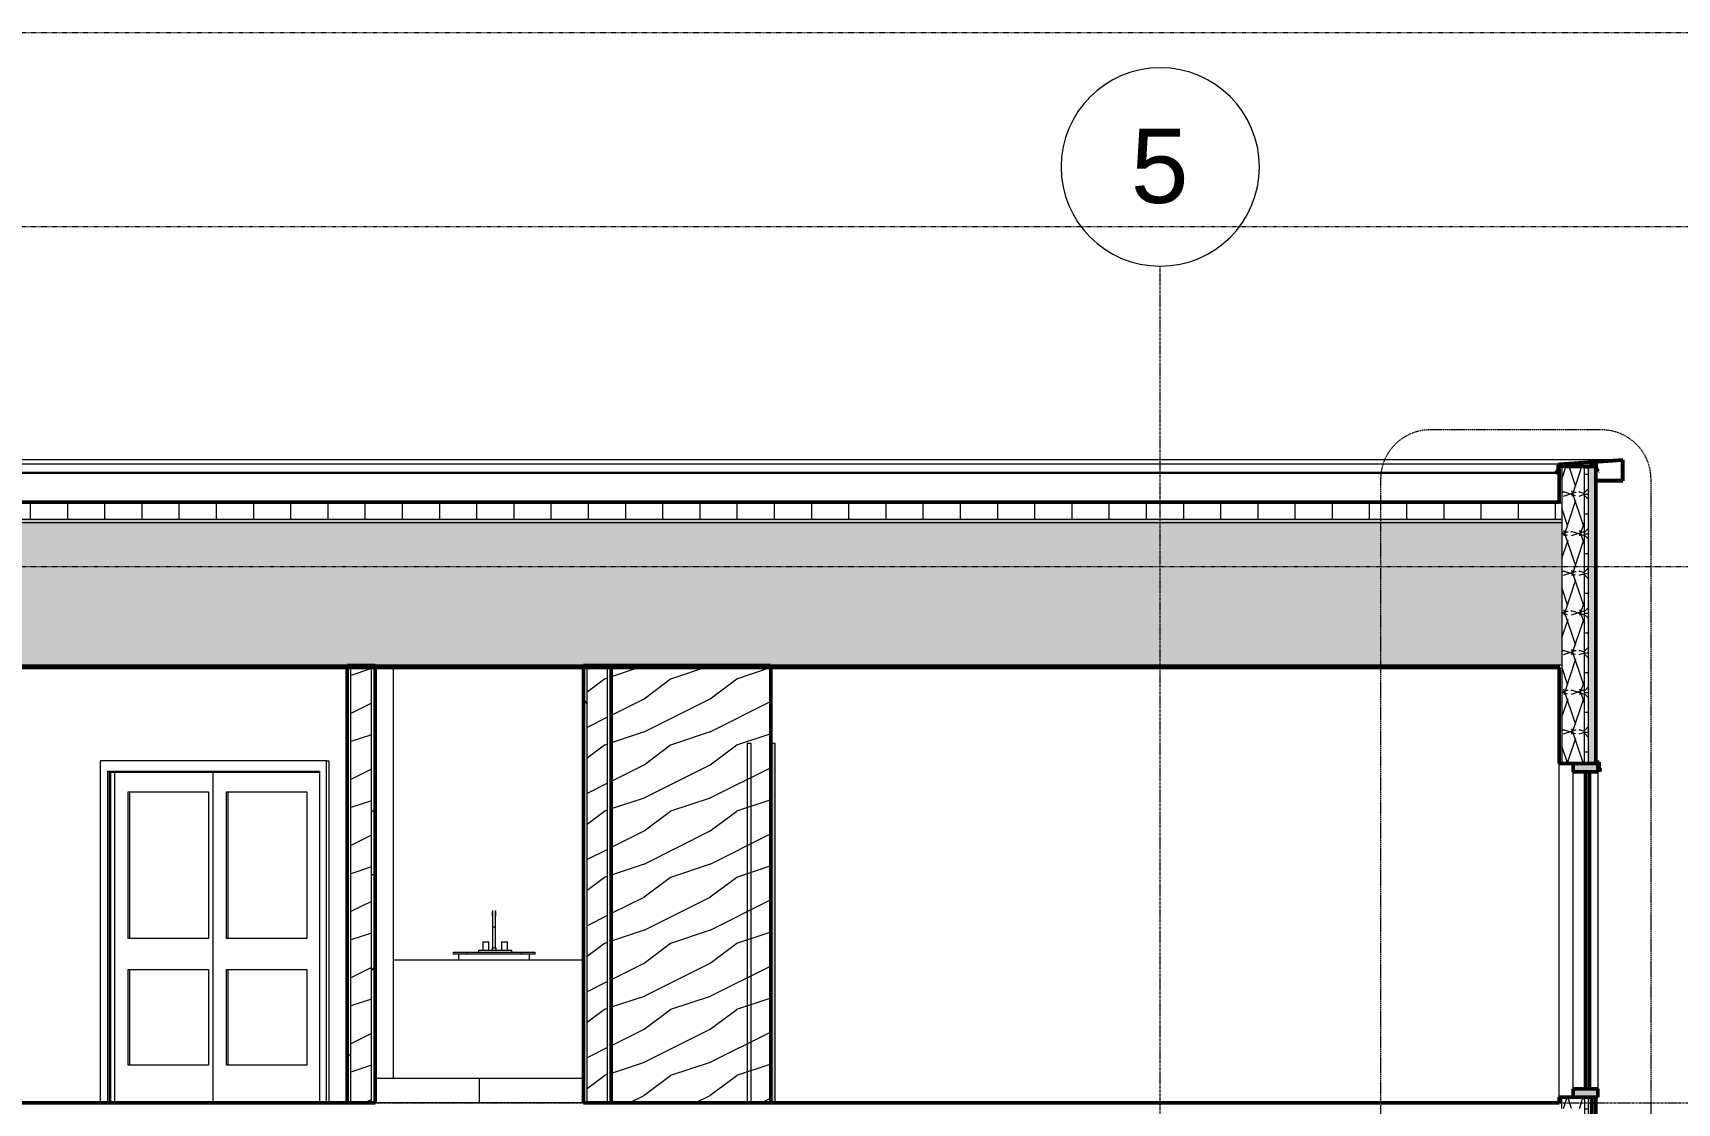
# Model space of a CAD drawing. Header units: inches. Extents: x -4168 to 1833, y -300 to 637.
# Drawn here: x -2446.1 to -2048.3, y 267.9 to 527 of the extents above; entities that cross this region are included whole.
import ezdxf

# ---------------------------------------------------------------- set-up
doc = ezdxf.new("R2010")
doc.units = ezdxf.units.IN
doc.header["$MEASUREMENT"] = 0
for name, pattern in [('Aligning Line 1_8_', [0.25, 0.125, -0.125]), ('Dash Dot 3_16_', [0.3125, 0.1875, -0.0625, 0, -0.0625]), ('Grid Line 1_2_', [0.875, 0.5, -0.125, 0.125, -0.125])]:
    doc.linetypes.add(name, pattern=pattern)
for name, color, linetype, lineweight in [('0-1', 7, 'Continuous', 5), ('0-2', 7, 'Continuous', 13), ('A-ANNO-SYMB-1', 150, 'Dash Dot 3_16_', 9), ('A-DOOR-4', 250, 'Continuous', 9), ('A-DOOR-FRAM-1', 250, 'Continuous', 9), ('A-DOOR-FRAM-2', 55, 'Continuous', 9), ('A-DOOR-FRAM-3', 50, 'Continuous', 20), ('A-FLOR-7', 192, 'Continuous', 50), ('A-FLOR-LEVL-1', 51, 'Grid Line 1_2_', 9), ('A-FLOR-MCUT', 51, 'Continuous', 13), ('A-GLAZ-1', 135, 'Continuous', 13), ('A-GLAZ-2', 27, 'Continuous', 13), ('A-GLAZ-3', 90, 'Continuous', 13), ('A-GLAZ-4', 151, 'Continuous', 50), ('A-GLAZ-5', 7, 'Continuous', 13), ('A-ROOF', 132, 'Continuous', 13), ('A-ROOF-1', 252, 'Continuous', 13), ('A-ROOF-2', 31, 'Continuous', 5), ('A-ROOF-4', 132, 'Continuous', 50), ('A-ROOF-PATT-1', 132, 'Continuous', 9), ('A-WALL', 113, 'Continuous', 13), ('A-WALL-1', 10, 'Continuous', 50), ('A-WALL-10', 113, 'Continuous', 50), ('A-WALL-2', 7, 'Continuous', 13), ('A-WALL-3', 135, 'Continuous', 13), ('A-WALL-5', 254, 'Continuous', 5), ('A-WALL-6', 8, 'Continuous', 5), ('A-WALL-9', 27, 'Continuous', 13), ('A-WALL-PATT-1', 250, 'Continuous', 9), ('A-WALL-PATT-2', 253, 'Continuous', 9), ('A-WALL-PATT-5', 111, 'Continuous', 9), ('G-ANNO-SYMB', 111, 'Aligning Line 1_8_', 9), ('P-SANR-FIXT-1', 55, 'Continuous', 9), ('Q-CASE-1', 55, 'Continuous', 9), ('S-GRID-1', 1, 'Grid Line 1_2_', 9), ('S-GRID-IDEN', 1, 'Continuous', 9)]:
    doc.layers.add(name, color=color, linetype=linetype, lineweight=lineweight)
doc.styles.add('Arial_1', font='arial.ttf', dxfattribs={"height": 18})
pattern_1 = [(0, (-3769.654, 146.633), (30.72, 7.68), [1.267, -21.773, 1.267, -21.773, -122.88]), (0, (-3769.654, 146.633), (30.72, 7.68), [-46.08, 1.267, -44.813, 1.267, -21.773, -53.76]), (0, (-3769.654, 146.633), (30.72, 7.68), [-115.2, 1.267, -14.093, 1.267, -37.133]), (120, (-3758.134, 150.473), (-22.011075, 22.7643), [1.267, -21.773, 1.267, -21.773, -122.88]), (120, (-3758.134, 150.473), (-22.011075, 22.7643), [-46.08, 1.267, -44.813, 1.267, -21.773, -53.76]), (120, (-3758.134, 150.473), (-22.011075, 22.7643), [-115.2, 1.267, -14.093, 1.267, -37.133]), (240, (-3754.294, 165.833), (-8.708925, -30.4443), [1.267, -21.773, 1.267, -21.773, -122.88]), (240, (-3754.294, 165.833), (-8.708925, -30.4443), [-46.08, 1.267, -44.813, 1.267, -21.773, -53.76]), (240, (-3754.294, 165.833), (-8.708925, -30.4443), [-115.2, 1.267, -14.093, 1.267, -37.133])]
pattern_2 = [(216.87, (-3763.257, 162.627), (47.980943, 31.987086), [7.997, -71.971]), (206.565, (-3753.661, 157.829), (-15.993714, -15.994133), [17.881, -17.881]), (198.435, (-3753.661, 149.832), (-31.98674, -15.99388), [10.115, -40.461])]
pattern_3 = [(0, (-3769.654, 146.633), (0, 4.798), []), (315, (-3769.654, 146.633), (4.7984266, 0), [6.786, -6.786]), (45, (-3769.654, 146.633), (4.7984266, 0), [6.786, -6.786])]
pattern_4 = [(161.57, (-3769.174, 147.113), (-3.8399538, -1.54e-05), [0, -27.322, 3.034, 0]), (18.43, (-3770.134, 147.113), (-3.8399538, 1.54e-05), [0, -27.322, 3.034, 0]), (108.43, (-3769.174, 147.113), (1.919622, -9.6005246), [9.106, -21.25]), (71.57, (-3770.134, 147.113), (1.919622, 9.6005246), [9.106, -21.25])]

# ---------------------------------------------------------------- blocks, each defined once
blk = doc.blocks.new('Single-Flush - 36_ x 84_-V20-BUILDING SECTION - NORTH_SOUTH THRU PARKING RAMP - LOOKING WEST')
at = {"layer": 'A-DOOR-FRAM-2'}
blk.add_hatch(color=256, dxfattribs=at).paths.add_polyline_path([(-2267.5, 268), (-2266.5, 268), (-2266.5, 355), (-2267.5, 355), (-2267.5, 306.14)], flags=0)
at = {"layer": 'A-DOOR-FRAM-3'}
for p, q in [((-2273.25, 355), (-2273.25, 268)), ((-2272.25, 355), (-2273.25, 355)), ((-2272.25, 268), (-2272.25, 355)), ((-2266.5, 355), (-2267.5, 355)), ((-2267.5, 355), (-2267.5, 268)), ((-2266.5, 268), (-2266.5, 355)), ((-2273.25, 268), (-2272.25, 268)), ((-2267.5, 268), (-2266.5, 268))]:
    blk.add_line(p, q, dxfattribs=at)
blk = doc.blocks.new('FOLDING_SLIDING CLOSET - 72_ x 80_-V21-BUILDING SECTION - NORTH_SOUTH THRU PARKING RAMP - LOOKING WEST')
at = {"layer": 'A-DOOR-4'}
for p, q in [((-2429.8, 350.75), (-2429.8, 268)), ((-2375, 350.75), (-2429.8, 350.75)), ((-2375, 350.75), (-2374.47, 350.75)), ((-2375, 268), (-2375, 350.75)), ((-2374.47, 350.75), (-2374.47, 268)), ((-2428.03, 348.25), (-2428.03, 268)), ((-2428.03, 348.25), (-2376.76, 348.25)), ((-2427.5, 268), (-2427.5, 348.25)), ((-2426.35, 348), (-2426.35, 268)), ((-2376.76, 348), (-2402.57, 348)), ((-2402.57, 348), (-2402.57, 268)), ((-2376.76, 348.25), (-2376.76, 268)), ((-2422.99, 307.75), (-2422.99, 343.31)), ((-2422.99, 343.31), (-2403.55, 343.31)), ((-2422.67, 343.31), (-2422.67, 307.75)), ((-2403.55, 343.31), (-2403.55, 307.75)), ((-2399.21, 307.75), (-2399.21, 343.31)), ((-2399.21, 343.31), (-2379.77, 343.31)), ((-2398.89, 343.31), (-2398.89, 307.75)), ((-2379.77, 343.31), (-2379.77, 307.75)), ((-2403.55, 307.75), (-2422.99, 307.75)), ((-2379.77, 307.75), (-2399.21, 307.75)), ((-2422.99, 277.12), (-2422.99, 300.25)), ((-2422.99, 300.25), (-2403.55, 300.25)), ((-2422.67, 300.25), (-2422.67, 277.12)), ((-2403.55, 300.25), (-2403.55, 277.12)), ((-2399.21, 277.12), (-2399.21, 300.25)), ((-2399.21, 300.25), (-2379.77, 300.25)), ((-2398.89, 300.25), (-2398.89, 277.12)), ((-2379.77, 300.25), (-2379.77, 277.12)), ((-2403.55, 277.12), (-2422.99, 277.12)), ((-2379.77, 277.12), (-2399.21, 277.12))]:
    blk.add_line(p, q, dxfattribs=at)
at = {"layer": 'A-DOOR-FRAM-1'}
for q in [(-2427.32, 268), (-2376.76, 348)]:
    blk.add_line((-2427.32, 348), q, dxfattribs=at)
blk = doc.blocks.new('M_Sink Vanity-Square - 500 x 440mm-V9-BUILDING SECTION - NORTH_SOUTH THRU PARKING RAMP - LOOKING WEST')
at = {"layer": 'P-SANR-FIXT-1'}
for p, q in [((-2611.95, 182.39), (-2611.94, 182.4)), ((-2611.95, 181.19), (-2611.95, 173.5)), ((-2611.95, 179.87), (-2611.95, 178.5)), ((-2611.2, 182.41), (-2611.2, 182.39)), ((-2611.2, 173.5), (-2611.2, 181.19)), ((-2611.2, 178.5), (-2611.2, 179.87)), ((-2611.57, 178.5), (-2611.94, 178.5)), ((-2611.2, 178.5), (-2611.57, 178.5)), ((-2621.45, 172.5), (-2621.45, 172)), ((-2621.41, 172.5), (-2618.09, 172.5)), ((-2621.41, 172.5), (-2621.41, 172)), ((-2618.09, 172), (-2621.41, 172)), ((-2620.16, 172), (-2620.16, 170.5)), ((-2618.09, 172.5), (-2605.05, 172.5)), ((-2618.09, 172.5), (-2618.09, 172)), ((-2605.05, 172), (-2618.09, 172)), ((-2615.32, 172.99), (-2615.32, 172.5)), ((-2615.3, 172.99), (-2614.57, 172.99)), ((-2614.57, 172.99), (-2613.57, 172.99)), ((-2614.32, 175), (-2614.32, 172.99)), ((-2614.32, 175), (-2612.82, 175)), ((-2613.57, 172.99), (-2609.07, 172.99)), ((-2612.82, 172.99), (-2612.82, 175)), ((-2612.07, 173.5), (-2612.07, 172.99)), ((-2612.07, 173.5), (-2611.07, 173.5)), ((-2611.07, 172.99), (-2611.07, 173.5)), ((-2609.82, 175), (-2609.82, 172.99)), ((-2609.82, 175), (-2608.32, 175)), ((-2609.07, 172.99), (-2608.07, 172.99)), ((-2608.32, 172.99), (-2608.32, 175)), ((-2608.07, 172.99), (-2607.34, 172.99)), ((-2607.32, 172.5), (-2607.32, 172.99)), ((-2605.05, 172.5), (-2601.73, 172.5)), ((-2605.05, 172), (-2605.05, 172.5)), ((-2601.73, 172), (-2605.05, 172)), ((-2602.98, 170.5), (-2602.98, 172)), ((-2601.73, 172.5), (-2601.73, 172)), ((-2601.69, 172), (-2601.69, 172.5))]:
    blk.add_line(p, q, dxfattribs=at)
at = {"layer": 'P-SANR-FIXT-1', "flags": 128}
for points in [[(-2611.95, 182.37), (-2611.95, 182.37), (-2611.95, 182.37), (-2611.95, 182.36), (-2611.95, 182.34), (-2611.95, 182.33), (-2611.95, 182.3), (-2611.95, 182.28), (-2611.95, 182.25), (-2611.95, 182.21), (-2611.95, 182.18), (-2611.95, 182.14), (-2611.95, 182.09), (-2611.95, 182.04), (-2611.95, 181.99), (-2611.95, 181.94), (-2611.95, 181.88), (-2611.95, 181.82), (-2611.95, 181.75), (-2611.95, 181.69), (-2611.95, 181.62), (-2611.95, 181.54), (-2611.95, 181.47), (-2611.95, 181.39), (-2611.95, 181.31), (-2611.95, 181.23), (-2611.95, 181.14), (-2611.95, 181.05), (-2611.95, 180.96), (-2611.95, 180.87), (-2611.95, 180.78), (-2611.95, 180.69), (-2611.95, 180.59), (-2611.95, 180.5), (-2611.95, 180.4), (-2611.95, 180.3), (-2611.95, 180.2), (-2611.95, 180.1), (-2611.95, 180), (-2611.95, 179.9), (-2611.95, 179.87)], [(-2611.95, 181.19), (-2611.95, 181.23), (-2611.95, 181.28), (-2611.95, 181.33), (-2611.95, 181.38), (-2611.95, 181.42), (-2611.95, 181.47), (-2611.95, 181.52), (-2611.95, 181.56), (-2611.95, 181.61), (-2611.95, 181.65), (-2611.95, 181.69), (-2611.95, 181.74), (-2611.95, 181.78), (-2611.95, 181.82), (-2611.95, 181.86), (-2611.95, 181.9), (-2611.95, 181.93), (-2611.95, 181.97), (-2611.95, 182.01), (-2611.95, 182.04), (-2611.95, 182.07), (-2611.95, 182.1), (-2611.95, 182.13), (-2611.95, 182.16)], [(-2611.94, 182.43), (-2611.94, 182.45), (-2611.93, 182.46), (-2611.93, 182.48), (-2611.93, 182.49), (-2611.92, 182.51), (-2611.92, 182.52), (-2611.91, 182.53), (-2611.9, 182.55), (-2611.9, 182.56), (-2611.89, 182.57)], [(-2611.26, 182.58), (-2611.25, 182.56), (-2611.24, 182.55), (-2611.23, 182.54), (-2611.23, 182.52), (-2611.22, 182.51), (-2611.22, 182.5), (-2611.21, 182.48), (-2611.21, 182.47), (-2611.2, 182.45), (-2611.2, 182.44), (-2611.2, 182.42)], [(-2611.2, 179.87), (-2611.2, 179.97), (-2611.2, 180.07), (-2611.2, 180.17), (-2611.2, 180.27), (-2611.2, 180.37), (-2611.2, 180.47), (-2611.2, 180.57), (-2611.2, 180.66), (-2611.2, 180.76), (-2611.2, 180.85), (-2611.2, 180.94), (-2611.2, 181.03), (-2611.2, 181.12), (-2611.2, 181.2), (-2611.2, 181.29), (-2611.2, 181.37), (-2611.2, 181.45), (-2611.2, 181.52), (-2611.2, 181.6), (-2611.2, 181.67), (-2611.2, 181.74), (-2611.2, 181.8), (-2611.2, 181.86), (-2611.2, 181.92), (-2611.2, 181.98), (-2611.2, 182.03), (-2611.2, 182.08), (-2611.2, 182.13), (-2611.2, 182.17), (-2611.2, 182.21), (-2611.2, 182.24), (-2611.2, 182.27), (-2611.2, 182.3), (-2611.2, 182.32), (-2611.2, 182.34), (-2611.2, 182.35), (-2611.2, 182.36), (-2611.2, 182.37), (-2611.2, 182.37), (-2611.2, 182.37)], [(-2611.2, 182.14), (-2611.2, 182.11), (-2611.2, 182.08), (-2611.2, 182.05), (-2611.2, 182.01), (-2611.2, 181.98), (-2611.2, 181.94), (-2611.2, 181.91), (-2611.2, 181.87), (-2611.2, 181.83), (-2611.2, 181.79), (-2611.2, 181.75), (-2611.2, 181.7), (-2611.2, 181.66), (-2611.2, 181.62), (-2611.2, 181.57), (-2611.2, 181.53), (-2611.2, 181.48), (-2611.2, 181.44), (-2611.2, 181.39), (-2611.2, 181.34), (-2611.2, 181.3), (-2611.2, 181.25), (-2611.2, 181.2), (-2611.2, 181.19)]]:
    blk.add_lwpolyline(points, dxfattribs=at)
blk = doc.blocks.new('OD_CW_Base Cabinet - OD_CW_Base Cabinet-V22-BUILDING SECTION - NORTH_SOUTH THRU PARKING RAMP - LOOKING WEST')
at = {"layer": 'Q-CASE-1'}
blk.add_line((-2312.84, 302.5), (-2358.84, 302.5), dxfattribs=at)
blk = doc.blocks.new('Shower Base-Corner - 38_ x 38_-V23-BUILDING SECTION - NORTH_SOUTH THRU PARKING RAMP - LOOKING WEST')
at = {"layer": 'P-SANR-FIXT-1'}
for p, q in [((-2363.3, 274), (-2338.07, 274)), ((-2338.07, 274), (-2312.84, 274)), ((-2338.07, 274), (-2338.07, 268)), ((-2338.07, 268), (-2363.3, 268)), ((-2312.84, 268), (-2338.07, 268))]:
    blk.add_line(p, q, dxfattribs=at)
blk = doc.blocks.new('CTR - 1st Phase - Unit Layouts_rvt-1-BUILDING SECTION - NORTH_SOUTH THRU PARKING RAMP - LOOKING WEST')
at = {"layer": 'A-WALL-PATT-1'}
h = blk.add_hatch(dxfattribs=at)
h.set_pattern_fill('FP_1', color=256, style=0, pattern_type=2)
h.set_pattern_definition(pattern_1)
h.paths.add_polyline_path([(-2369.13, 268), (-2369.13, 373.37), (-2370.02, 373.37), (-2370.02, 268)], flags=0)
h = blk.add_hatch(dxfattribs=at)
h.set_pattern_fill('FP_1', color=256, style=0, pattern_type=2)
h.set_pattern_definition(pattern_1)
h.paths.add_polyline_path([(-2363.3, 268), (-2363.3, 373.37), (-2364.18, 373.37), (-2364.18, 268)], flags=0)
h = blk.add_hatch(dxfattribs=at)
h.set_pattern_fill('FP_1', color=256, style=0, pattern_type=2)
h.set_pattern_definition(pattern_1)
h.paths.add_polyline_path([(-2311.96, 268), (-2311.96, 373.37), (-2312.84, 373.37), (-2312.84, 268)], flags=0)
h = blk.add_hatch(dxfattribs=at)
h.set_pattern_fill('FP_1', color=256, style=0, pattern_type=2)
h.set_pattern_definition(pattern_1)
h.paths.add_polyline_path([(-2306.13, 268), (-2306.13, 373.37), (-2307.01, 373.37), (-2307.01, 268), (-2306.25, 268)], flags=0)
at = {"layer": 'A-WALL-PATT-2'}
h = blk.add_hatch(dxfattribs=at)
h.set_pattern_fill('FP_4', color=256, style=0, pattern_type=2)
h.set_pattern_definition(pattern_2)
h.paths.add_polyline_path([(-2366.81, 268), (-2364.18, 268), (-2364.18, 373.37), (-2369.13, 373.37), (-2369.13, 268)], flags=0)
h = blk.add_hatch(dxfattribs=at)
h.set_pattern_fill('FP_4', color=256, style=0, pattern_type=2)
h.set_pattern_definition(pattern_2)
h.paths.add_polyline_path([(-2307.01, 268), (-2307.01, 373.37), (-2311.96, 373.37), (-2311.96, 268)], flags=0)
h = blk.add_hatch(dxfattribs=at)
h.set_pattern_fill('FP_4', color=256, style=0, pattern_type=2)
h.set_pattern_definition(pattern_2)
h.paths.add_polyline_path([(-2267.5, 268), (-2267.5, 373.87), (-2306.13, 373.87), (-2306.13, 268)], flags=0)
at = {"layer": 'A-WALL-1'}
for p, q in [((-2370.02, 373.87), (-2370.02, 268)), ((-2363.3, 373.87), (-2370.02, 373.87)), ((-2363.3, 268), (-2363.3, 373.87)), ((-2306.13, 373.87), (-2312.84, 373.87)), ((-2312.84, 373.87), (-2312.84, 268)), ((-2306.13, 268), (-2306.13, 373.87)), ((-2267.5, 373.87), (-2306.13, 373.87)), ((-2306.13, 373.87), (-2306.13, 268)), ((-2267.5, 268), (-2267.5, 373.87)), ((-2370.02, 268), (-2363.3, 268)), ((-2312.84, 268), (-2306.13, 268)), ((-2306.13, 268), (-2267.5, 268))]:
    blk.add_line(p, q, dxfattribs=at)
at = {"layer": 'A-WALL-2'}
for p, q in [((-2369.13, 268), (-2369.13, 373.87)), ((-2364.18, 268), (-2364.18, 373.87)), ((-2311.96, 268), (-2311.96, 373.87)), ((-2307.01, 268), (-2307.01, 373.87))]:
    blk.add_line(p, q, dxfattribs=at)
at = {"layer": 'A-WALL-3'}
blk.add_line((-2358.84, 274), (-2358.84, 373.37), dxfattribs=at)
at = {"layer": '0-2'}
for name, p in [('Single-Flush - 36_ x 84_-V20-BUILDING SECTION - NORTH_SOUTH THRU PARKING RAMP - LOOKING WEST', (0, 0)), ('FOLDING_SLIDING CLOSET - 72_ x 80_-V21-BUILDING SECTION - NORTH_SOUTH THRU PARKING RAMP - LOOKING WEST', (0, 0)), ('M_Sink Vanity-Square - 500 x 440mm-V9-BUILDING SECTION - NORTH_SOUTH THRU PARKING RAMP - LOOKING WEST', (277.09, 132)), ('OD_CW_Base Cabinet - OD_CW_Base Cabinet-V22-BUILDING SECTION - NORTH_SOUTH THRU PARKING RAMP - LOOKING WEST', (0, 0)), ('Shower Base-Corner - 38_ x 38_-V23-BUILDING SECTION - NORTH_SOUTH THRU PARKING RAMP - LOOKING WEST', (0, 0))]:
    blk.add_blockref(name, p, dxfattribs=at)
blk = doc.blocks.new('Basic Wall _ EXT - FIBER CEMENT - SMALL - ___-2145929-BUILDING SECTION - NORTH_SOUTH THRU PARKING RAMP - LOOKING WEST')
at = {"layer": 'A-WALL-3'}
for p, q in [((-2061.36, 423.66), (-3867.29, 423.66)), ((-2076.8, 422.6), (-3851.85, 422.6)), ((-2076.8, 422.27), (-2076.95, 422.27)), ((-2076.72, 422.24), (-2076.94, 422.24)), ((-2076.94, 422.23), (-2076.32, 422.23)), ((-2076.32, 422.16), (-2076.94, 422.16)), ((-2076.62, 422.08), (-2076.94, 422.08)), ((-2076.73, 422.47), (-2076.9, 422.47)), ((-2075.25, 422.37), (-2076.68, 422.37)), ((-2070.35, 422.04), (-2075.45, 422.04)), ((-2069.37, 422), (-2069.31, 422.04)), ((-2068.09, 423.11), (-2068.24, 423.11)), ((-3851.44, 420.42), (-2077.21, 420.42)), ((-2077.53, 420.57), (-3851.11, 420.57)), ((-2077.23, 420.59), (-2077.42, 420.59)), ((-2077.3, 420.63), (-2077.41, 420.63)), ((-2076.86, 420.64), (-2077.2, 420.64)), ((-2067.46, 420.79), (-2067.92, 420.79))]:
    blk.add_line(p, q, dxfattribs=at)
at = {"layer": 'A-WALL-3', "flags": 128}
for points in [[(-2076.8, 422.6), (-2076.86, 422.59), (-2076.91, 422.56), (-2076.96, 422.52), (-2076.99, 422.47), (-2077.01, 422.41), (-2077.02, 422.35)], [(-2076.62, 422.08), (-2076.69, 422.07), (-2076.75, 422.05), (-2076.8, 422.01), (-2076.84, 421.95), (-2076.87, 421.89), (-2076.87, 421.83)], [(-2069.36, 422.1), (-2069.41, 422.07), (-2069.46, 422.05), (-2069.52, 422.04)], [(-2067.84, 422.86), (-2067.85, 422.92), (-2067.87, 422.98), (-2067.91, 423.03), (-2067.96, 423.07), (-2068.02, 423.1), (-2068.08, 423.11), (-2068.14, 423.11), (-2068.2, 423.09), (-2068.25, 423.05)], [(-2077.34, 420.45), (-2077.29, 420.43), (-2077.22, 420.42)], [(-2077.21, 420.49), (-2077.22, 420.49), (-2077.26, 420.5)], [(-2077.21, 420.42), (-2077.16, 420.42), (-2077.1, 420.44)], [(-2077.02, 421.44), (-2077.03, 421.39), (-2077.04, 421.35), (-2077.06, 421.3)], [(-2076.99, 421.26), (-2076.97, 421.32), (-2076.95, 421.38), (-2076.94, 421.44)], [(-2076.87, 421.39), (-2076.88, 421.35), (-2076.89, 421.3), (-2076.91, 421.26)], [(-2076.84, 421.22), (-2076.82, 421.28), (-2076.8, 421.33)], [(-2067.92, 421.63), (-2067.91, 421.57), (-2067.9, 421.51), (-2067.87, 421.45)], [(-2067.8, 421.5), (-2067.82, 421.54), (-2067.84, 421.58), (-2067.84, 421.63)]]:
    blk.add_lwpolyline(points, dxfattribs=at)
blk = doc.blocks.new('Basic Wall _ EXT - FIBER CEMENT - LARGE - ___-2162456-BUILDING SECTION - NORTH_SOUTH THRU PARKING RAMP - LOOKING WEST')
at = {"layer": 'A-WALL-9'}
h = blk.add_hatch(color=256, dxfattribs=at)
h.paths.add_polyline_path([(-2067.03, 348.54), (-2067, 348.56), (-2067.05, 348.56)], flags=0)
h.paths.add_polyline_path([(-2066.89, 348.66), (-2066.89, 348.71), (-2067.14, 349.02), (-2067.14, 350.46), (-2067.89, 350.53), (-2067.89, 350.5), (-2067.17, 350.44), (-2067.17, 349.01)], flags=0)
at = {"layer": 'A-WALL-10'}
for p, q in [((-2067.92, 353), (-2067.92, 350.5)), ((-2067.89, 353), (-2067.92, 353)), ((-2067.92, 350.5), (-2067.17, 350.44)), ((-2067.89, 350.53), (-2067.89, 353)), ((-2067.14, 350.46), (-2067.89, 350.53)), ((-2067.17, 350.44), (-2067.17, 349.01)), ((-2067.14, 349.02), (-2067.14, 350.46)), ((-2067.29, 348.9), (-2067.31, 348.88)), ((-2067.31, 348.88), (-2067.03, 348.54)), ((-2067, 348.56), (-2067.29, 348.9)), ((-2067.17, 349.01), (-2066.89, 348.66)), ((-2066.86, 348.68), (-2067.14, 349.02)), ((-2066.89, 348.57), (-2066.92, 348.55)), ((-2066.9, 348.53), (-2066.87, 348.55))]:
    blk.add_line(p, q, dxfattribs=at)
for centre, radius, start, end in [((-2066.96, 348.6), 0.0937, 220, 310), ((-2066.96, 348.6), 0.0625, 220, 310), ((-2066.93, 348.62), 0.0625, 310, 40), ((-2066.93, 348.62), 0.0937, 310, 40)]:
    blk.add_arc(centre, radius, start, end, dxfattribs=at)
blk = doc.blocks.new('Basic Wall _ EXT - FIBER CEMENT - SMALL - ___-2145930-BUILDING SECTION - NORTH_SOUTH THRU PARKING RAMP - LOOKING WEST')
at = {"layer": 'A-WALL-9'}
h = blk.add_hatch(color=256, dxfattribs=at)
h.paths.add_polyline_path([(-2067.89, 418.54), (-2061.36, 418.54), (-2061.36, 423.66), (-2076.88, 422.56), (-2076.98, 422.47), (-2077.02, 422.23), (-2077.02, 421.44), (-2076.94, 421.44), (-2076.9, 422.47), (-2076.73, 422.53), (-2061.44, 423.58), (-2061.44, 418.62), (-2067.92, 418.61), (-2067.92, 418.54)], flags=0)
h.paths.add_polyline_path([(-2077.22, 420.42), (-2076.95, 420.51), (-2076.84, 420.6), (-2076.87, 420.64), (-2077.21, 420.43)], flags=0)
h.paths.add_polyline_path([(-2077.22, 420.42), (-2077.38, 420.57), (-2077.4, 420.63), (-2077.03, 421.28), (-2077.06, 421.3), (-2077.53, 420.57), (-2077.26, 420.43)], flags=0)
h.paths.add_polyline_path([(-2077.23, 420.59), (-2076.88, 421.24), (-2076.91, 421.26), (-2077.29, 420.63), (-2077.24, 420.6)], flags=0)
h.paths.add_polyline_path([(-2067.46, 420.79), (-2067.39, 420.84), (-2067.8, 421.5), (-2067.87, 421.45)], flags=0)
h.paths.add_polyline_path([(-2076.85, 421.39), (-2076.8, 421.39), (-2076.79, 422), (-2075.45, 422.04), (-2075.45, 422.08), (-2076.72, 422.04), (-2076.82, 421.95), (-2076.87, 421.83), (-2076.86, 421.39)], flags=0)
h.paths.add_polyline_path([(-2067.84, 421.63), (-2067.87, 422.9), (-2068.02, 423.08), (-2068.31, 423.01), (-2069.36, 422.1), (-2069.31, 422.04), (-2068.2, 422.99), (-2068, 422.98), (-2067.92, 422.86), (-2067.91, 421.63)], flags=0)
h.paths.add_polyline_path([(-2069.41, 422), (-2069.31, 422.04), (-2069.43, 422.04)], flags=0)
h.paths.add_polyline_path([(-2075.17, 422.16), (-2075.17, 422.44), (-2076.73, 422.47), (-2076.8, 422.27), (-2076.71, 422.27), (-2076.67, 422.39), (-2075.25, 422.37), (-2075.25, 422.23), (-2076.32, 422.23), (-2076.32, 422.16), (-2075.25, 422.16)], flags=0)
at = {"layer": 'A-WALL-10'}
for p, q in [((-2077.02, 422.35), (-2077.02, 421.44)), ((-2076.94, 421.44), (-2076.94, 422.35)), ((-2076.87, 421.83), (-2076.87, 421.39)), ((-2061.36, 423.66), (-2076.8, 422.6)), ((-2076.73, 422.47), (-2076.8, 422.27)), ((-2076.8, 422.27), (-2076.72, 422.24)), ((-2076.79, 422.52), (-2061.44, 423.58)), ((-2075.17, 422.44), (-2076.73, 422.47)), ((-2076.72, 422.24), (-2076.67, 422.39)), ((-2076.67, 422.39), (-2075.25, 422.37)), ((-2075.45, 422.08), (-2076.62, 422.08)), ((-2075.25, 422.23), (-2076.32, 422.23)), ((-2076.32, 422.23), (-2076.32, 422.16)), ((-2076.32, 422.16), (-2075.17, 422.16)), ((-2075.45, 422), (-2075.45, 422.08)), ((-2075.25, 422.37), (-2075.25, 422.23)), ((-2075.17, 422.16), (-2075.17, 422.44)), ((-2069.52, 422.04), (-2070.35, 422.04)), ((-2070.35, 422.04), (-2070.35, 421.96)), ((-2070.35, 421.96), (-2069.52, 421.96)), ((-2068.25, 423.05), (-2069.36, 422.1)), ((-2069.31, 422.04), (-2068.2, 422.99)), ((-2067.92, 422.86), (-2067.92, 422)), ((-2067.84, 421.63), (-2067.84, 422.86)), ((-2061.44, 423.58), (-2061.44, 418.62)), ((-2061.36, 418.54), (-2061.36, 423.66)), ((-2077.06, 421.3), (-2077.53, 420.57)), ((-2077.53, 420.57), (-2077.34, 420.45)), ((-2077.42, 420.6), (-2076.99, 421.26)), ((-2077.3, 420.52), (-2077.42, 420.6)), ((-2076.91, 421.26), (-2077.3, 420.63)), ((-2077.3, 420.63), (-2077.23, 420.59)), ((-2077.23, 420.59), (-2076.84, 421.22)), ((-2076.86, 420.64), (-2077.14, 420.51)), ((-2077.1, 420.44), (-2076.83, 420.57)), ((-2076.83, 420.57), (-2076.86, 420.64)), ((-2061.44, 418.62), (-2067.92, 418.62)), ((-2067.92, 418.54), (-2061.36, 418.54)), ((-2067.87, 421.45), (-2067.46, 420.79)), ((-2067.39, 420.84), (-2067.8, 421.5)), ((-2067.46, 420.79), (-2067.39, 420.84))]:
    blk.add_line(p, q, dxfattribs=at)
for centre, radius, start, end in [((-2076.77, 422.35), 0.25, 96.9295, 180), ((-2076.77, 422.35), 0.171, 97.5543, 180), ((-2076.62, 421.83), 0.25, 90, 180), ((-2076.62, 421.83), 0.171, 90, 180), ((-2069.52, 422.29), 0.25, 270, 310.7229), ((-2069.52, 422.29), 0.329, 270, 310.7229), ((-2068.09, 422.86), 0.25, 0, 130.7229), ((-2068.09, 422.86), 0.171, 0, 130.7229), ((-2077.21, 420.67), 0.25, 237.9895, 295.8255), ((-2077.21, 420.67), 0.171, 237.9895, 295.8255), ((-2077.27, 421.44), 0.25, 327.174, 0), ((-2077.27, 421.44), 0.329, 327.174, 0), ((-2077.12, 421.39), 0.25, 328.5676, 0), ((-2077.12, 421.39), 0.329, 328.5676, 0), ((-2067.59, 421.63), 0.329, 180, 211.7619), ((-2067.59, 421.63), 0.25, 180, 211.7619)]:
    blk.add_arc(centre, radius, start, end, dxfattribs=at)
at = {"layer": 'A-WALL-3'}
for p, q in [((-2076.79, 421.39), (-2076.79, 421.83)), ((-2076.62, 422), (-2076.17, 422)), ((-2076.17, 422), (-2075.45, 422)), ((-2067.92, 422), (-2067.92, 421.63)), ((-2067.92, 418.62), (-2067.92, 418.54))]:
    blk.add_line(p, q, dxfattribs=at)
blk = doc.blocks.new('_THE_ WINDOW _ DOOR - Window - 3rd Floor-2113392-BUILDING SECTION - NORTH_SOUTH THRU PARKING RAMP - LOOKING WEST')
at = {"layer": 'A-GLAZ-2'}
h = blk.add_hatch(color=256, dxfattribs=at)
h.paths.add_polyline_path([(-2067.42, 269.37), (-2067.42, 271.37), (-2073.42, 271.37), (-2073.42, 269.37), (-2067.92, 269.37)], flags=0)
h.paths.add_polyline_path([(-2071.34, 348.12), (-2067.42, 348.12), (-2067.42, 350.12), (-2073.42, 350.12), (-2073.42, 348.12)], flags=0)
at = {"layer": 'A-GLAZ-3'}
blk.add_hatch(color=256, dxfattribs=at).paths.add_polyline_path([(-2069.42, 271.37), (-2069.42, 348.12), (-2070.42, 348.12), (-2070.42, 271.37)], flags=0)
at = {"layer": 'A-GLAZ-5'}
blk.add_hatch(color=256, dxfattribs=at).paths.add_polyline_path([(-2068.92, 230.12), (-2067.92, 230.12), (-2067.92, 269.37), (-2068.92, 269.37), (-2068.92, 240.46)], flags=0)
at = {"layer": 'A-GLAZ-1'}
for p, q in [((-2073.42, 271.37), (-2073.42, 348.12)), ((-2067.42, 348.12), (-2067.42, 271.37))]:
    blk.add_line(p, q, dxfattribs=at)
at = {"layer": 'A-GLAZ-4'}
for p, q in [((-2073.42, 350.12), (-2073.42, 348.12)), ((-2067.42, 350.12), (-2073.42, 350.12)), ((-2067.42, 348.12), (-2067.42, 350.12)), ((-2073.42, 348.12), (-2067.42, 348.12)), ((-2069.42, 348.12), (-2070.42, 348.12)), ((-2070.42, 348.12), (-2070.42, 271.37)), ((-2069.42, 271.37), (-2069.42, 348.12)), ((-2073.42, 271.37), (-2073.42, 269.37)), ((-2067.42, 271.37), (-2073.42, 271.37)), ((-2070.42, 271.37), (-2069.42, 271.37)), ((-2067.42, 269.37), (-2067.42, 271.37)), ((-2073.42, 269.37), (-2067.42, 269.37)), ((-2068.92, 269.37), (-2068.92, 230.12)), ((-2067.92, 269.37), (-2068.92, 269.37)), ((-2067.92, 230.12), (-2067.92, 269.37)), ((-2068.92, 230.12), (-2067.92, 230.12))]:
    blk.add_line(p, q, dxfattribs=at)
blk = doc.blocks.new('Grid - Grid Head - Circle-50561-BUILDING SECTION - NORTH_SOUTH THRU PARKING RAMP - LOOKING WEST')
at = {"layer": 'S-GRID-IDEN'}
for start, end in [(0, 180), (180, 360)]:
    blk.add_arc((-3481.32, 494.5), 24, start, end, dxfattribs=at)

msp = doc.modelspace()

# ---------------------------------------------------------------- hatches: boundary and pattern name
at = {"layer": 'A-ROOF-1'}
msp.add_hatch(color=256, dxfattribs=at).paths.add_polyline_path([(-2079.7841, 413.1606), (-2076.7987, 413.1606), (-2076.7987, 413.4107), (-3407.6737, 413.4107), (-3407.6737, 413.1606), (-2088.2259, 413.1606)], flags=0)
at = {"layer": 'A-ROOF-2'}
msp.add_hatch(color=256, dxfattribs=at).paths.add_polyline_path([(-2653.8274, 374), (-2076.1737, 374), (-2076.1737, 408.4096), (-3407.6737, 408.4096), (-3407.6737, 374), (-2687.5946, 374)], flags=0)
at = {"layer": 'A-ROOF-PATT-1'}
h = msp.add_hatch(dxfattribs=at)
h.set_pattern_fill('FP_10', color=256, style=0, pattern_type=2)
h.set_pattern_definition([(0, (-3769.654, 146.633), (0, 9), []), (90, (-3769.654, 146.633), (-9, 6e-16), [])])
h.paths.add_polyline_path([(-2923.9654, 409.1597), (-2076.1737, 409.1597), (-2076.1737, 413.1606), (-3407.6737, 413.1606), (-3407.6737, 409.1597), (-2951.6192, 409.1597)], flags=0)
h = msp.add_hatch(dxfattribs=at)
h.set_pattern_fill('FP_3', color=256, style=0, pattern_type=2)
h.set_pattern_definition(pattern_3)
h.paths.add_polyline_path([(-2076.2417, 408.4096), (-2076.1737, 408.4096), (-2076.1737, 409.1597), (-3407.6737, 409.1597), (-3407.6737, 408.4096), (-2079.7841, 408.4096)], flags=0)
h = msp.add_hatch(dxfattribs=at)
h.set_pattern_fill('FP_1', color=256, style=0, pattern_type=2)
h.set_pattern_definition(pattern_1)
h.paths.add_polyline_path([(-3059.0344, 373.375), (-2306.1265, 373.375), (-2306.1265, 373.875), (-2267.4966, 373.875), (-2267.4966, 373.375), (-2076.7987, 373.375), (-2076.7987, 374), (-3077.7737, 374), (-3077.7737, 373.375), (-3065.9237, 373.375)], flags=0)
h.paths.add_polyline_path([(-3407.6737, 373.375), (-3132.8667, 373.375), (-3132.9729, 374), (-3407.6737, 373.9823)], flags=0)
at = {"layer": 'A-WALL-5'}
h = msp.add_hatch(color=256, dxfattribs=at)
h.paths.add_polyline_path([(-2068.1737, 229.75), (-2067.9237, 229.75), (-2067.9237, 230.125), (-2068.1737, 230.125)], flags=0)
h.paths.add_polyline_path([(-2067.9237, 350.125), (-2067.9237, 350.5), (-2068.1737, 350.5), (-2068.1737, 350.125)], flags=0)
at = {"layer": 'A-WALL-6'}
for points in [[(-2068.1737, 350.5), (-2068.1737, 422), (-2069.6737, 422), (-2069.6737, 350.5)], [(-2067.9237, 350.5), (-2067.9237, 422), (-2068.1737, 422), (-2068.1737, 350.5)]]:
    msp.add_hatch(color=256, dxfattribs=at).paths.add_polyline_path(points, flags=0)
h = msp.add_hatch(color=256, dxfattribs=at)
h.paths.add_polyline_path([(-2069.6737, 109.875), (-2068.9237, 109.875), (-2068.9237, 149), (-2069.6737, 149), (-2069.6737, 114.3775)], flags=0)
h.paths.add_polyline_path([(-2068.9343, 229.75), (-2068.1737, 229.75), (-2068.1737, 230.125), (-2068.9237, 230.125), (-2068.9237, 269.375), (-2069.6737, 269.375), (-2069.6737, 229.75)], flags=0)
h.paths.add_polyline_path([(-2068.9237, 350.125), (-2068.1737, 350.125), (-2068.1737, 350.5), (-2069.6737, 350.5), (-2069.6737, 350.125)], flags=0)
at = {"layer": 'A-WALL-PATT-5'}
h = msp.add_hatch(dxfattribs=at)
h.set_pattern_fill('FP_5', color=256, style=0, pattern_type=2)
h.set_pattern_definition(pattern_4)
h.paths.add_polyline_path([(-2071.3423, 350.5), (-2070.6737, 350.5), (-2070.6737, 422), (-2076.1737, 421.9615), (-2076.1737, 350.5)], flags=0)
h = msp.add_hatch(dxfattribs=at)
h.set_pattern_fill('FP_3', color=256, style=0, pattern_type=2)
h.set_pattern_definition(pattern_3)
h.paths.add_polyline_path([(-2069.6737, 350.5), (-2069.6737, 422), (-2070.6737, 422), (-2070.6737, 350.5)], flags=0)
h = msp.add_hatch(dxfattribs=at)
h.set_pattern_fill('FP_5', color=256, style=0, pattern_type=2)
h.set_pattern_definition(pattern_4)
h.paths.add_polyline_path([(-2076.1737, 134.625), (-2070.6737, 134.625), (-2070.6737, 149), (-2076.1737, 149), (-2076.1737, 135.625)], flags=0)
h.paths.add_polyline_path([(-2076.1737, 229.75), (-2070.6737, 229.75), (-2070.6737, 241.875), (-2076.1737, 241.875), (-2076.1737, 240.4595)], flags=0)
h.paths.add_polyline_path([(-2076.1737, 266.625), (-2070.6737, 266.625), (-2070.6737, 269.375), (-2076.1737, 269.375), (-2076.1737, 267.625)], flags=0)
h.paths.add_polyline_path([(-2076.1737, 350.125), (-2070.6737, 350.125), (-2070.6737, 350.5), (-2076.1737, 350.5)], flags=0)
h = msp.add_hatch(dxfattribs=at)
h.set_pattern_fill('FP_3', color=256, style=0, pattern_type=2)
h.set_pattern_definition(pattern_3)
h.paths.add_polyline_path([(-2069.6737, 109.875), (-2069.6737, 149), (-2070.6737, 149), (-2070.6737, 109.875)], flags=0)
h.paths.add_polyline_path([(-2070.6737, 229.75), (-2069.6737, 229.75), (-2069.6737, 269.375), (-2070.6737, 269.375), (-2070.6737, 230.125)], flags=0)
h.paths.add_polyline_path([(-2070.586, 350.125), (-2069.6737, 350.125), (-2069.6737, 350.5), (-2070.6737, 350.5), (-2070.6737, 350.125)], flags=0)

# ---------------------------------------------------------------- linework, layer by layer
at = {"layer": 'A-ANNO-SYMB-1'}
for p, q in [((-2066.5703, 430.8769), (-2108.014, 430.8769)), ((-2120.014, 418.8769), (-2120.014, -139.0967)), ((-2054.5703, -139.0967), (-2054.5703, 418.8769))]:
    msp.add_line(p, q, dxfattribs=at)
for centre, start, end in [((-2108.014, 418.8769), 90, 180), ((-2066.5703, 418.8769), 0, 90)]:
    msp.add_arc(centre, 12, start, end, dxfattribs=at)
at = {"layer": 'A-FLOR-7'}
for p, q in [((-2363.2989, 268), (-2516.1237, 268)), ((-2076.7987, 268), (-2312.8441, 268))]:
    msp.add_line(p, q, dxfattribs=at)
at = {"layer": 'A-FLOR-LEVL-1'}
msp.add_line((-4167.9645, 268), (-1814.099, 268), dxfattribs=at)
at = {"layer": 'A-FLOR-MCUT'}
msp.add_line((-2076.1737, 268), (-2076.7987, 268), dxfattribs=at)
at = {"layer": 'A-ROOF'}
for p, q in [((-2076.1737, 413.1606), (-3407.6737, 413.1606)), ((-2076.1737, 409.1597), (-3407.6737, 409.1597)), ((-2076.1737, 408.4096), (-3407.6737, 408.4096)), ((-3407.6737, 374), (-2076.1737, 374))]:
    msp.add_line(p, q, dxfattribs=at)
at = {"layer": 'A-ROOF-4'}
for p, q in [((-2076.7987, 413.4107), (-3407.6737, 413.4107)), ((-3407.6737, 373.375), (-2076.7987, 373.375))]:
    msp.add_line(p, q, dxfattribs=at)
at = {"layer": 'A-WALL'}
for p, q in [((-2076.1737, 422), (-2076.1737, 350.125)), ((-2070.6737, 350.125), (-2070.6737, 422)), ((-2069.6737, 350.125), (-2069.6737, 422)), ((-2068.1737, 350.125), (-2068.1737, 422)), ((-2076.7987, 413.4107), (-2076.7987, 413.1606)), ((-2076.7987, 374), (-2076.7987, 373.375)), ((-2067.9237, 350.5), (-2068.1737, 350.5)), ((-2076.1737, 266.625), (-2076.1737, 269.375)), ((-2070.6737, 269.375), (-2070.6737, 229.75)), ((-2069.6737, 229.75), (-2069.6737, 269.375))]:
    msp.add_line(p, q, dxfattribs=at)
at = {"layer": 'A-WALL-10'}
for p, q in [((-2076.7987, 422), (-2076.7987, 421.8287)), ((-2076.6236, 422), (-2076.7987, 422)), ((-2067.9237, 422), (-2075.4524, 422)), ((-2076.7987, 421.3937), (-2076.7987, 413.4107)), ((-2067.9237, 418.6175), (-2067.9237, 421.6275)), ((-2067.9237, 350.125), (-2067.9237, 418.5388)), ((-2076.7987, 373.375), (-2076.7987, 350.125)), ((-2076.7987, 350.125), (-2067.9237, 350.125)), ((-2076.7987, 269.375), (-2076.7987, 268)), ((-2068.9237, 269.375), (-2076.7987, 269.375)), ((-2068.9237, 230.125), (-2068.9237, 269.375))]:
    msp.add_line(p, q, dxfattribs=at)
at = {"layer": 'A-WALL-3'}
for p, q in [((-2076.7987, 421.8287), (-2076.7987, 421.3937)), ((-2075.4524, 422), (-2076.6236, 422)), ((-2067.9237, 421.6275), (-2067.9237, 422)), ((-2067.9237, 418.5388), (-2067.9237, 418.6175)), ((-2076.7987, 269.375), (-2076.7987, 350.125))]:
    msp.add_line(p, q, dxfattribs=at)
at = {"layer": 'G-ANNO-SYMB'}
for p, q in [((-1910.9479, 526.9531), (-4072.0519, 526.9531)), ((-1910.9479, 480), (-4072.0519, 480)), ((-1910.9479, 397.7608), (-4072.0519, 397.7608))]:
    msp.add_line(p, q, dxfattribs=at)
at = {"layer": 'S-GRID-1'}
msp.add_line((-2173.3237, -159.8356), (-2173.3237, 470.5), dxfattribs=at)

# ---------------------------------------------------------------- block references
at = {"layer": '0-1'}
msp.add_blockref('CTR - 1st Phase - Unit Layouts_rvt-1-BUILDING SECTION - NORTH_SOUTH THRU PARKING RAMP - LOOKING WEST', (0, 0), dxfattribs=at)
at = {"layer": 'A-GLAZ-1'}
msp.add_blockref('_THE_ WINDOW _ DOOR - Window - 3rd Floor-2113392-BUILDING SECTION - NORTH_SOUTH THRU PARKING RAMP - LOOKING WEST', (0, 0), dxfattribs=at)
at = {"layer": 'A-WALL-3'}
for name in ['Basic Wall _ EXT - FIBER CEMENT - SMALL - ___-2145929-BUILDING SECTION - NORTH_SOUTH THRU PARKING RAMP - LOOKING WEST', 'Basic Wall _ EXT - FIBER CEMENT - SMALL - ___-2145930-BUILDING SECTION - NORTH_SOUTH THRU PARKING RAMP - LOOKING WEST', 'Basic Wall _ EXT - FIBER CEMENT - LARGE - ___-2162456-BUILDING SECTION - NORTH_SOUTH THRU PARKING RAMP - LOOKING WEST']:
    msp.add_blockref(name, (0, 0), dxfattribs=at)
at = {"layer": 'S-GRID-IDEN'}
msp.add_blockref('Grid - Grid Head - Circle-50561-BUILDING SECTION - NORTH_SOUTH THRU PARKING RAMP - LOOKING WEST', (1308, 0), dxfattribs=at)

# ---------------------------------------------------------------- texts
at = {"layer": 'S-GRID-IDEN', "insert": (-2180.4528, 503.7879), "char_height": 18, "width": 16.968, "attachment_point": 1, "style": 'Arial_1'}
msp.add_mtext('5', dxfattribs=at)

doc.saveas('drawing.dxf')
